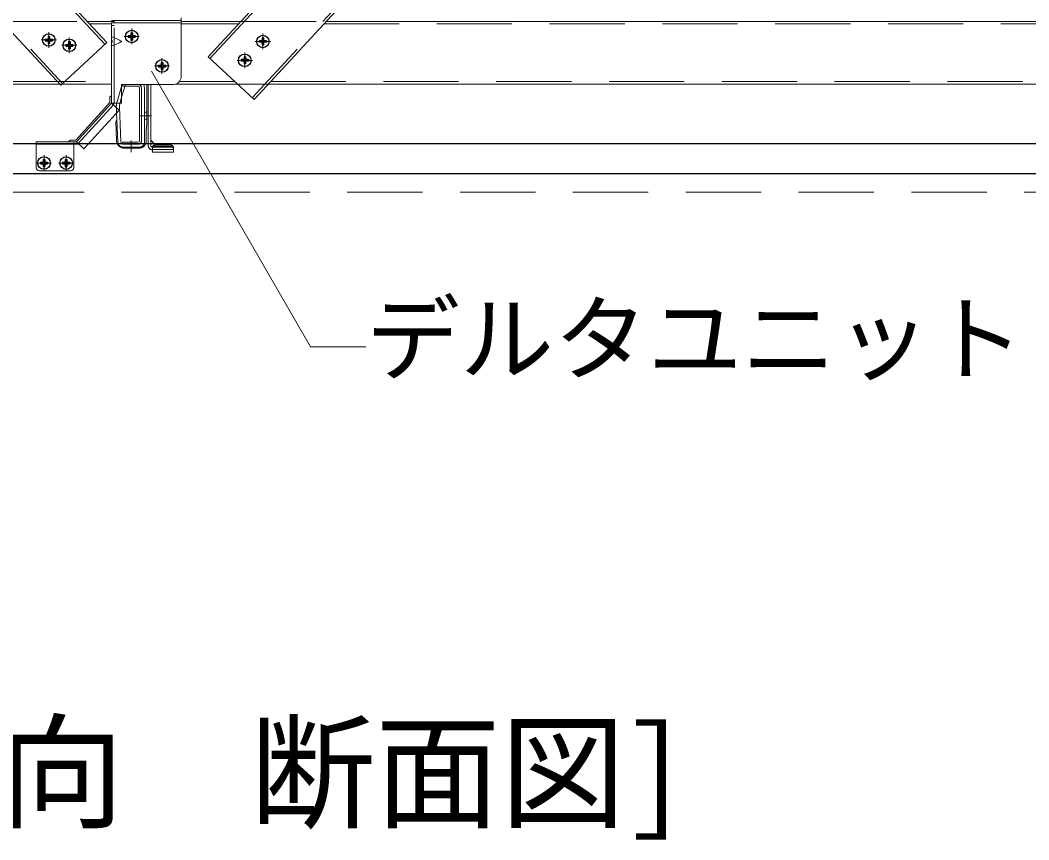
# Model space of a CAD drawing. Units: millimetres on the paper, with parts at other scales. Extents: x -195 to 195, y -140 to 138.
# Drawn here: x -154.35 to -138.26, y -40.55 to -27.49 of the extents above; entities that cross this region are included whole.
import ezdxf
from ezdxf.enums import TextEntityAlignment as Align

# ---------------------------------------------------------------- set-up
doc = ezdxf.new("R2010")
doc.units = ezdxf.units.MM
doc.linetypes.add('CHAIN1', pattern=[8, 5, -1, 1, -1])
doc.linetypes.add('DASHED1', pattern=[1.8, 1.2, -0.6])
for name, color, linetype, lineweight in [('7-0_中心線', 4, 'CHAIN1', 9), ('7-1_吊り材', 7, 'Continuous', 18), ('7-2_野縁受け', 3, 'Continuous', 18), ('7-3_野縁', 2, 'Continuous', 25), ('7-4_ブレース・補強材', 3, 'DASHED1', 18), ('7-5_寸法', 4, 'Continuous', 9), ('7-6_文字', 3, 'Continuous', 18), ('7-B_補強金具・金具・その他', 3, 'Continuous', 18), ('7-C_ビス・アンカーボルト・強調図形', 2, 'Continuous', 25), ('7-D_パネル', 4, 'Continuous', 9)]:
    doc.layers.add(name, color=color, linetype=linetype, lineweight=lineweight)
doc.styles.add('ＭＳ ゴシック', font='')
doc.styles.get('ＭＳ ゴシック').set_extended_font_data('MS Gothic')

msp = doc.modelspace()

# ---------------------------------------------------------------- linework, layer by layer
at = {"layer": '7-0_中心線'}
for p, q in [((-153.892, -27.925), (-153.892, -27.675)), ((-152.569, -27.869), (-152.569, -27.619)), ((-154.013, -27.801), (-153.771, -27.801)), ((-153.565, -28.01), (-153.565, -27.76)), ((-152.69, -27.745), (-152.448, -27.745)), ((-150.356, -27.826), (-150.599, -27.826)), ((-150.478, -27.95), (-150.478, -27.7)), ((-153.687, -27.886), (-153.444, -27.886)), ((-152.087, -28.339), (-152.087, -28.089)), ((-150.645, -28.126), (-150.887, -28.126)), ((-150.766, -28.25), (-150.766, -28)), ((-152.208, -28.215), (-151.966, -28.215)), ((-152.446, -29.01), (-152.254, -29.01)), ((-152.578, -29.406), (-152.578, -29.588)), ((-154.09, -29.763), (-153.847, -29.763)), ((-153.968, -29.887), (-153.968, -29.637)), ((-153.738, -29.764), (-153.495, -29.764)), ((-153.616, -29.888), (-153.616, -29.638))]:
    msp.add_line(p, q, dxfattribs=at)
at = {"layer": '7-1_吊り材', "linetype": 'DASHED1'}
for p, q in [((-152.804, -28.789), (-152.73, -28.541)), ((-152.756, -28.803), (-152.73, -28.715)), ((-152.811, -28.962), (-152.814, -28.881)), ((-152.364, -28.954), (-152.326, -28.954)), ((-152.364, -29.066), (-152.326, -29.066)), ((-152.705, -29.46), (-152.451, -29.46)), ((-152.705, -29.51), (-152.451, -29.51)), ((-152.688, -29.525), (-152.451, -29.525)), ((-152.628, -29.51), (-152.628, -29.525)), ((-152.528, -29.51), (-152.528, -29.525)), ((-152.503, -29.51), (-152.505, -29.51))]:
    msp.add_line(p, q, dxfattribs=at)
at = {"layer": '7-1_吊り材'}
for p, q in [((-152.73, -28.715), (-152.668, -28.51)), ((-152.729, -28.54), (-152.72, -28.51)), ((-152.424, -28.51), (-152.414, -28.568)), ((-152.414, -28.568), (-152.414, -29.423)), ((-152.374, -28.51), (-152.364, -28.568)), ((-152.364, -29.423), (-152.364, -28.568)), ((-152.326, -29.117), (-152.326, -28.51)), ((-152.814, -28.881), (-152.814, -28.871)), ((-152.792, -29.426), (-152.811, -28.962)), ((-152.742, -29.424), (-152.765, -28.869)), ((-152.813, -29.405), (-152.825, -29.11)), ((-152.414, -29.236), (-152.414, -29.235)), ((-152.339, -29.413), (-152.339, -29.278)), ((-152.327, -29.142), (-152.337, -29.245)), ((-152.364, -29.37), (-152.364, -29.369))]:
    msp.add_line(p, q, dxfattribs=at)
at = {"layer": '7-1_吊り材', "linetype": 'DASHED1'}
for centre, radius, start, end in [((-152.565, -28.861), 0.25, 163.2308, 168.3445), ((-152.565, -28.861), 0.2, 163.2308, 165.3726), ((-152.688, -29.4), 0.125, 208.6854, 270), ((-152.705, -29.423), 0.0875, 205.3769, 270), ((-152.451, -29.423), 0.0875, 270, 334.6231), ((-152.451, -29.413), 0.113, 270, 335.025)]:
    msp.add_arc(centre, radius, start, end, dxfattribs=at)
at = {"layer": '7-1_吊り材'}
for centre, radius, start, end in [((-152.565, -28.861), 0.25, 168.3445, 182.3187), ((-152.565, -28.861), 0.2, 165.3726, 182.3187), ((-152.751, -29.135), 0.078, 134.9801, 161.3976), ((-152.576, -29.117), 0.25, 354.294, 0), ((-151.964, -29.278), 0.375, 175, 180), ((-152.688, -29.4), 0.125, 182.3187, 208.6854), ((-152.705, -29.423), 0.0875, 182.3187, 205.3769), ((-152.705, -29.423), 0.0375, 182.3187, 270), ((-152.451, -29.423), 0.0375, 270, 0), ((-152.451, -29.423), 0.0875, 334.6231, 0), ((-152.451, -29.413), 0.113, 335.025, 0)]:
    msp.add_arc(centre, radius, start, end, dxfattribs=at)
at = {"layer": '7-2_野縁受け', "linetype": 'DASHED1'}
for p, q in [((-154.643, -27.505), (-153.28, -27.505)), ((-150.829, -27.505), (-149.466, -27.505)), ((-153.243, -27.545), (-152.892, -27.545)), ((-151.779, -27.545), (-150.866, -27.545)), ((-149.503, -27.545), (-130.392, -27.545)), ((-174.308, -28.465), (-152.892, -28.465)), ((-151.808, -28.465), (-150.923, -28.465)), ((-150.355, -28.465), (-130.392, -28.465)), ((-150.88, -28.505), (-150.392, -28.505))]:
    msp.add_line(p, q, dxfattribs=at)
at = {"layer": '7-2_野縁受け'}
for p, q in [((-153.28, -27.505), (-152.852, -27.505)), ((-151.779, -27.505), (-150.829, -27.505)), ((-149.466, -27.505), (-130.352, -27.505)), ((-174.369, -28.505), (-152.892, -28.505)), ((-152.714, -28.51), (-152.469, -28.51)), ((-152.714, -28.51), (-152.714, -28.54)), ((-152.714, -28.51), (-152.485, -28.51)), ((-152.469, -28.54), (-152.714, -28.54)), ((-152.444, -29.405), (-152.444, -28.565)), ((-152.414, -29.405), (-152.414, -28.565)), ((-151.869, -28.505), (-150.88, -28.505)), ((-150.392, -28.505), (-130.392, -28.505)), ((-152.714, -29.43), (-152.714, -29.46)), ((-152.469, -29.43), (-152.714, -29.43)), ((-152.469, -29.46), (-152.714, -29.46))]:
    msp.add_line(p, q, dxfattribs=at)
for centre, radius, start, end in [((-152.469, -28.565), 0.055, 360, 90), ((-152.469, -28.565), 0.025, 360, 90), ((-152.469, -29.405), 0.025, 270, 360), ((-152.469, -29.405), 0.055, 270, 360)]:
    msp.add_arc(centre, radius, start, end, dxfattribs=at)
at = {"layer": '7-3_野縁'}
for p, q in [((-125.865, -29.455), (-178.304, -29.455)), ((-178.304, -29.93), (-125.865, -29.93))]:
    msp.add_line(p, q, dxfattribs=at)
at = {"layer": '7-4_ブレース・補強材'}
for p, q in [((-173.075, -6.187), (-152.998, -27.869)), ((-131.034, -6.187), (-151.321, -28.096)), ((-173.746, -6.817), (-153.673, -28.494)), ((-130.363, -6.817), (-150.646, -28.721))]:
    msp.add_line(p, q, dxfattribs=at)
at = {"layer": '7-5_寸法', "color": 3, "lineweight": 18}
for p, q in [((-173.046, -6.16), (-152.968, -27.842)), ((-131.063, -6.16), (-151.351, -28.069)), ((-173.775, -6.844), (-153.702, -28.521)), ((-130.333, -6.844), (-150.617, -28.748)), ((-152.968, -27.842), (-153.702, -28.521)), ((-150.617, -28.748), (-151.351, -28.069))]:
    msp.add_line(p, q, dxfattribs=at)
at = {"layer": '7-6_文字', "color": 7}
for p, q in [((-152.256, -28.299), (-149.719, -32.693)), ((-149.719, -32.693), (-148.834, -32.693))]:
    msp.add_line(p, q, dxfattribs=at)
at = {"layer": '7-B_補強金具・金具・その他'}
for p, q in [((-152.892, -27.489), (-151.779, -27.489)), ((-151.779, -28.385), (-151.779, -27.449)), ((-152.892, -27.529), (-151.779, -27.529)), ((-152.892, -27.529), (-152.852, -27.529)), ((-152.892, -27.529), (-152.892, -28.81)), ((-151.779, -27.529), (-151.779, -27.529)), ((-152.73, -28.51), (-152.73, -28.81)), ((-151.904, -28.51), (-152.73, -28.51)), ((-152.305, -29.46), (-152.305, -28.51)), ((-152.305, -29.258), (-152.305, -28.568)), ((-152.264, -29.46), (-152.264, -28.51)), ((-153.463, -29.4), (-152.917, -28.8)), ((-153.452, -29.425), (-152.892, -28.81)), ((-153.332, -29.535), (-152.772, -28.92)), ((-152.73, -28.81), (-152.892, -28.81)), ((-152.772, -28.92), (-152.892, -28.81)), ((-153.452, -29.425), (-154.092, -29.425)), ((-153.577, -29.425), (-153.552, -29.4)), ((-153.463, -29.4), (-153.552, -29.4)), ((-153.492, -29.838), (-153.492, -29.425)), ((-153.452, -29.425), (-153.332, -29.535)), ((-152.264, -29.398), (-152.203, -29.46)), ((-153.492, -29.465), (-153.452, -29.465)), ((-153.542, -29.888), (-154.042, -29.888))]:
    msp.add_line(p, q, dxfattribs=at)
at = {"layer": '7-B_補強金具・金具・その他', "linetype": 'DASHED1'}
for p, q in [((-153.422, -29.452), (-152.862, -28.837)), ((-153.492, -29.465), (-154.092, -29.465)), ((-152.305, -29.46), (-152.305, -29.488)), ((-152.264, -29.46), (-152.264, -29.485)), ((-152.242, -29.55), (-152.239, -29.55)), ((-152.239, -29.51), (-152.239, -29.51)), ((-152.239, -29.51), (-151.905, -29.51)), ((-152.239, -29.515), (-152.239, -29.59)), ((-152.239, -29.55), (-151.905, -29.55)), ((-151.905, -29.59), (-152.239, -29.59)), ((-152.203, -29.46), (-152.187, -29.475)), ((-151.945, -29.475), (-152.199, -29.475)), ((-151.945, -29.493), (-152.199, -29.493)), ((-151.905, -29.515), (-151.905, -29.59))]:
    msp.add_line(p, q, dxfattribs=at)
at = {"layer": '7-B_補強金具・金具・その他'}
for points in [[(-152.852, -27.529), (-152.852, -27.507), (-152.852, -27.489)], [(-152.892, -28.685), (-152.917, -28.71), (-152.917, -28.8)], [(-154.092, -29.838), (-154.092, -29.425), (-154.092, -29.465)]]:
    msp.add_lwpolyline(points, dxfattribs=at)
at = {"layer": '7-B_補強金具・金具・その他', "linetype": 'DASHED1'}
msp.add_lwpolyline([(-152.852, -28.81), (-152.852, -27.569), (-152.892, -27.569)], dxfattribs=at)
at = {"layer": '7-B_補強金具・金具・その他'}
for centre, radius, start, end in [((-153.114, -28.488), 0.769, 59.7781, 73.2166), ((-152.744, -27.763), 0.148, 185.5926, 204.362), ((-153.114, -27.159), 0.769, 286.7834, 300.2219), ((-152.744, -27.885), 0.148, 155.638, 174.4074), ((-151.904, -28.385), 0.125, 270, 0), ((-152.892, -28.81), 0.04, 317.6848, 0), ((-153.452, -29.425), 0.04, 270, 317.6848), ((-154.042, -29.838), 0.05, 180, 270), ((-153.542, -29.838), 0.05, 270, 0)]:
    msp.add_arc(centre, radius, start, end, dxfattribs=at)
at = {"layer": '7-B_補強金具・金具・その他', "linetype": 'DASHED1'}
for centre, radius, start, end in [((-152.242, -29.488), 0.0625, 180, 270), ((-152.239, -29.485), 0.025, 180, 270), ((-152.199, -29.515), 0.04, 90, 180), ((-152.199, -29.533), 0.04, 90, 180), ((-151.945, -29.515), 0.04, 0, 90), ((-151.945, -29.533), 0.04, 0, 90)]:
    msp.add_arc(centre, radius, start, end, dxfattribs=at)
at = {"layer": '7-C_ビス・アンカーボルト・強調図形'}
for p, q in [((-153.95, -27.788), (-153.917, -27.788)), ((-153.95, -27.788), (-153.95, -27.813)), ((-153.95, -27.813), (-153.917, -27.813)), ((-153.905, -27.743), (-153.88, -27.743)), ((-153.905, -27.743), (-153.905, -27.776)), ((-153.905, -27.826), (-153.905, -27.858)), ((-153.88, -27.743), (-153.88, -27.776)), ((-153.88, -27.826), (-153.88, -27.858)), ((-153.867, -27.788), (-153.835, -27.788)), ((-153.867, -27.813), (-153.835, -27.813)), ((-153.835, -27.788), (-153.835, -27.813)), ((-153.578, -27.828), (-153.553, -27.828)), ((-153.578, -27.828), (-153.578, -27.861)), ((-153.553, -27.828), (-153.553, -27.861)), ((-152.627, -27.732), (-152.627, -27.757)), ((-152.627, -27.732), (-152.594, -27.732)), ((-152.627, -27.757), (-152.594, -27.757)), ((-152.582, -27.687), (-152.582, -27.719)), ((-152.582, -27.687), (-152.557, -27.687)), ((-152.582, -27.769), (-152.582, -27.802)), ((-152.582, -27.802), (-152.557, -27.802)), ((-152.557, -27.687), (-152.557, -27.719)), ((-152.557, -27.769), (-152.557, -27.802)), ((-152.544, -27.732), (-152.512, -27.732)), ((-152.544, -27.757), (-152.512, -27.757)), ((-152.512, -27.732), (-152.512, -27.757)), ((-150.535, -27.813), (-150.535, -27.838)), ((-150.503, -27.813), (-150.535, -27.813)), ((-150.503, -27.838), (-150.535, -27.838)), ((-150.49, -27.768), (-150.49, -27.801)), ((-150.465, -27.768), (-150.49, -27.768)), ((-150.465, -27.768), (-150.465, -27.801)), ((-150.42, -27.813), (-150.453, -27.813)), ((-150.42, -27.838), (-150.453, -27.838)), ((-150.42, -27.813), (-150.42, -27.838)), ((-153.905, -27.858), (-153.88, -27.858)), ((-153.623, -27.873), (-153.59, -27.873)), ((-153.623, -27.873), (-153.623, -27.898)), ((-153.623, -27.898), (-153.59, -27.898)), ((-153.578, -27.911), (-153.578, -27.943)), ((-153.578, -27.943), (-153.553, -27.943)), ((-153.553, -27.911), (-153.553, -27.943)), ((-153.54, -27.873), (-153.508, -27.873)), ((-153.54, -27.898), (-153.508, -27.898)), ((-153.508, -27.873), (-153.508, -27.898)), ((-150.49, -27.851), (-150.49, -27.883)), ((-150.465, -27.883), (-150.49, -27.883)), ((-150.465, -27.851), (-150.465, -27.883)), ((-152.1, -28.158), (-152.1, -28.19)), ((-152.1, -28.158), (-152.075, -28.158)), ((-152.075, -28.158), (-152.075, -28.19)), ((-150.823, -28.114), (-150.823, -28.139)), ((-150.791, -28.114), (-150.823, -28.114)), ((-150.791, -28.139), (-150.823, -28.139)), ((-150.778, -28.069), (-150.778, -28.101)), ((-150.753, -28.069), (-150.778, -28.069)), ((-150.778, -28.151), (-150.778, -28.184)), ((-150.753, -28.069), (-150.753, -28.101)), ((-150.753, -28.151), (-150.753, -28.184)), ((-150.708, -28.114), (-150.741, -28.114)), ((-150.708, -28.139), (-150.741, -28.139)), ((-150.708, -28.114), (-150.708, -28.139)), ((-152.145, -28.203), (-152.145, -28.228)), ((-152.145, -28.203), (-152.112, -28.203)), ((-152.145, -28.228), (-152.112, -28.228)), ((-152.1, -28.24), (-152.1, -28.273)), ((-152.1, -28.273), (-152.075, -28.273)), ((-152.075, -28.24), (-152.075, -28.273)), ((-152.062, -28.203), (-152.03, -28.203)), ((-152.062, -28.228), (-152.03, -28.228)), ((-152.03, -28.203), (-152.03, -28.228)), ((-150.753, -28.184), (-150.778, -28.184)), ((-154.026, -29.751), (-154.026, -29.776)), ((-154.026, -29.751), (-153.993, -29.751)), ((-153.981, -29.706), (-153.981, -29.738)), ((-153.981, -29.706), (-153.956, -29.706)), ((-153.956, -29.706), (-153.956, -29.738)), ((-153.943, -29.751), (-153.911, -29.751)), ((-153.911, -29.751), (-153.911, -29.776)), ((-153.674, -29.752), (-153.674, -29.777)), ((-153.674, -29.752), (-153.641, -29.752)), ((-153.629, -29.707), (-153.629, -29.739)), ((-153.629, -29.707), (-153.604, -29.707)), ((-153.604, -29.707), (-153.604, -29.739)), ((-153.591, -29.752), (-153.559, -29.752)), ((-153.559, -29.752), (-153.559, -29.777)), ((-154.026, -29.776), (-153.993, -29.776)), ((-153.981, -29.788), (-153.981, -29.821)), ((-153.981, -29.821), (-153.956, -29.821)), ((-153.956, -29.788), (-153.956, -29.821)), ((-153.943, -29.776), (-153.911, -29.776)), ((-153.674, -29.777), (-153.641, -29.777)), ((-153.629, -29.789), (-153.629, -29.822)), ((-153.629, -29.822), (-153.604, -29.822)), ((-153.604, -29.789), (-153.604, -29.822)), ((-153.591, -29.777), (-153.559, -29.777))]:
    msp.add_line(p, q, dxfattribs=at)
for centre in [(-152.569, -27.745), (-153.892, -27.801), (-153.565, -27.886), (-150.478, -27.826), (-152.087, -28.215), (-150.766, -28.126), (-153.968, -29.763), (-153.616, -29.764)]:
    msp.add_circle(centre, 0.1, dxfattribs=at)
for centre, start, end in [((-153.917, -27.776), 270, 0), ((-153.917, -27.826), 0, 90), ((-153.867, -27.776), 180, 270), ((-153.867, -27.826), 90, 180), ((-152.594, -27.719), 270, 0), ((-152.594, -27.769), 0, 90), ((-152.544, -27.719), 180, 270), ((-152.544, -27.769), 90, 180), ((-150.503, -27.801), 270, 0), ((-150.453, -27.801), 180, 270), ((-153.59, -27.861), 270, 0), ((-153.59, -27.911), 0, 90), ((-153.54, -27.861), 180, 270), ((-153.54, -27.911), 90, 180), ((-150.503, -27.851), 0, 90), ((-150.453, -27.851), 90, 180), ((-150.791, -28.101), 270, 0), ((-150.791, -28.151), 0, 90), ((-150.741, -28.101), 180, 270), ((-150.741, -28.151), 90, 180), ((-152.112, -28.19), 270, 0), ((-152.112, -28.24), 0, 90), ((-152.062, -28.19), 180, 270), ((-152.062, -28.24), 90, 180), ((-153.993, -29.738), 270, 0), ((-153.943, -29.738), 180, 270), ((-153.641, -29.739), 270, 0), ((-153.591, -29.739), 180, 270), ((-153.993, -29.788), 0, 90), ((-153.943, -29.788), 90, 180), ((-153.641, -29.789), 0, 90), ((-153.591, -29.789), 90, 180)]:
    msp.add_arc(centre, 0.0125, start, end, dxfattribs=at)
at = {"layer": '7-D_パネル', "linetype": 'DASHED1'}
for p, q in [((-181.53, -29.93), (-124.017, -29.93)), ((-181.53, -30.23), (-124.017, -30.23))]:
    msp.add_line(p, q, dxfattribs=at)

# ---------------------------------------------------------------- texts
at = {"layer": '7-6_文字', "color": 7, "style": 'ＭＳ ゴシック'}
for s, height, p in [('デルタユニット', 1.1, (-148.834, -33.443)), ('[野縁受け方向\u3000断面図]', 1.466, (-165.681, -40.653))]:
    msp.add_text(s, height=height, dxfattribs=at).set_placement(p, align=Align.BOTTOM_LEFT)

doc.saveas('drawing.dxf')
